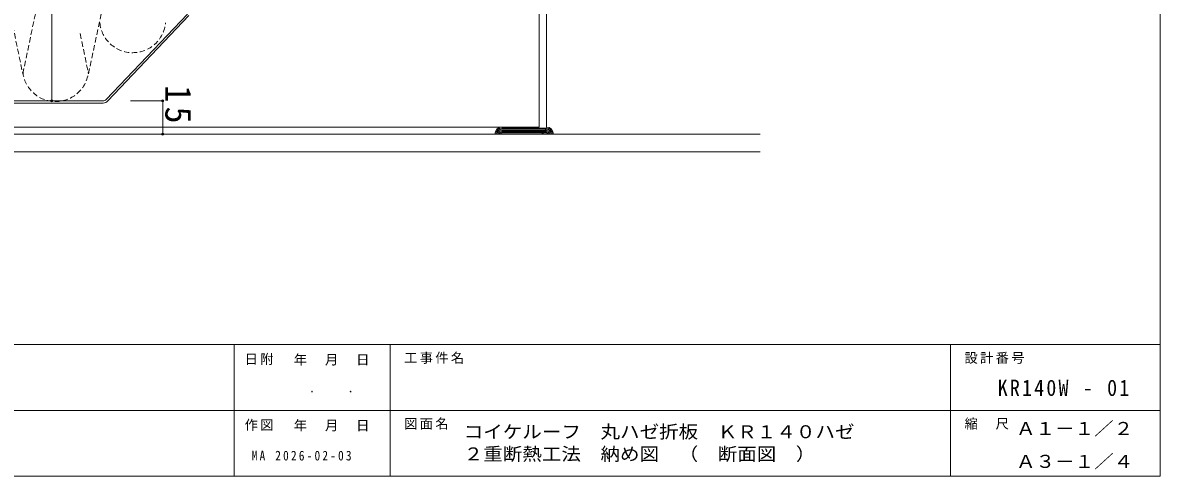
# Model space of a CAD drawing. Units: millimetres, scale not verified. Extents: x -1135 to 443, y -817 to 1523.
# Drawn here: x -70 to 443, y 403 to 607 of the extents above; entities that cross this region are included whole.
import ezdxf
from ezdxf.enums import TextEntityAlignment as Align

# ---------------------------------------------------------------- set-up
doc = ezdxf.new("R2010")
doc.units = ezdxf.units.MM
doc.header["$LTSCALE"] = 2
doc.header["$PDMODE"] = 32
doc.header["$PDSIZE"] = 1
doc.linetypes.add('DASHED1', pattern=[1.8, 1.2, -0.6])
doc.layers.add('0-2_02', color=3, linetype='Continuous', lineweight=18)
doc.styles.add('ＭＳ ゴシック', font='')
doc.styles.get('ＭＳ ゴシック').set_extended_font_data('MS Gothic')

msp = doc.modelspace()

# ---------------------------------------------------------------- linework, layer by layer
at = {"layer": '0-2_02', "color": 2}
for p, q in [((442.646, 402.641), (442.646, 1522.647)), ((442.646, 461.9), (-1134.243, 461.9)), ((25.544, 461.9), (25.544, 402.641)), ((95.762, 461.9), (95.762, 402.641)), ((348.122, 402.641), (348.122, 461.9)), ((-819.24, 432.271), (442.646, 432.271)), ((-1134.243, 402.641), (442.646, 402.641))]:
    msp.add_line(p, q, dxfattribs=at)
at = {"layer": '0-2_02'}
for p, q in [((166.195, 706.977), (166.195, 559.877)), ((162.995, 556.677), (-223.505, 556.677)), ((-487.605, 548.677), (262.395, 548.677))]:
    msp.add_line(p, q, dxfattribs=at)
at = {"layer": '0-2_02', "color": 7}
for p, q in [((-56.601, 671.677), (-56.601, 571.677)), ((-32.014, 572.3), (4.507, 610.744)), ((5.233, 610.055), (-31.289, 571.611)), ((-33.464, 571.677), (-81.363, 571.677)), ((-81.363, 570.677), (-33.464, 570.677)), ((-6.6, 571.677), (-21.051, 571.677)), ((-6.6, 571.677), (-6.6, 556.677)), ((166.195, 559.377), (146.195, 559.377)), ((146.195, 558.877), (166.195, 558.877)), ((166.195, 558.377), (146.195, 558.377)), ((166.195, 557.877), (146.195, 557.877)), ((146.195, 557.377), (166.195, 557.377)), ((166.195, 556.877), (146.195, 556.877))]:
    msp.add_line(p, q, dxfattribs=at)
at = {"layer": '0-2_02', "color": 4, "linetype": 'DASHED1', "lineweight": 9}
for p, q in [((-69.603, 583.835), (-54.754, 654.937)), ((-40.03, 583.835), (-25.054, 654.937)), ((-43.776, 601.923), (-40.03, 583.835))]:
    msp.add_line(p, q, dxfattribs=at)
at = {"layer": '0-2_02'}
for points in [[(162.995, 706.977), (162.995, 559.877), (-223.505, 559.877)], [(-387.006, 556.677), (-487.605, 556.677), (262.395, 556.677)]]:
    msp.add_lwpolyline(points, dxfattribs=at)
at = {"layer": '0-2_02', "color": 4, "linetype": 'DASHED1', "lineweight": 9}
msp.add_lwpolyline([(-114.153, 653.559), (-99.303, 583.269), (-84.453, 654.937), (-69.603, 583.835)], dxfattribs=at)
for centre in [(-20.114, 608.203), (-54.817, 586.196)]:
    msp.add_arc(centre, 14.85, 185.29527, 354.70474, dxfattribs=at)
at = {"layer": '0-2_02', "color": 7}
for centre, radius, start, end in [((-33.464, 573.678), 2, 270, 316.46878), ((-33.464, 573.678), 3, 270, 316.46878), ((146.195, 556.677), 3.2, 90, 179.99867), ((146.195, 556.677), 2.7, 90, 180), ((146.195, 556.677), 2.2, 90, 180), ((166.195, 556.677), 3.2, 0.00133, 90), ((166.195, 556.677), 2.7, 0, 90), ((166.195, 556.677), 2.2, 0, 90), ((146.195, 556.677), 1.7, 90, 180), ((146.195, 556.677), 1.2, 90, 180), ((146.195, 556.677), 0.7, 90, 180), ((146.195, 556.677), 0.2, 90, 180), ((166.195, 556.677), 1.7, 0, 90), ((166.195, 556.677), 1.2, 0, 90), ((166.195, 556.677), 0.7, 0, 90), ((166.195, 556.677), 0.2, 0, 90)]:
    msp.add_arc(centre, radius, start, end, dxfattribs=at)
at = {"layer": '0-2_02'}
msp.add_arc((162.995, 559.877), 3.2, 270, 0, dxfattribs=at)
for p in [(-56.601, 571.677), (-6.6, 571.677), (-6.6, 556.677)]:
    msp.add_point(p, dxfattribs=at)

# ---------------------------------------------------------------- texts
at = {"layer": '0-2_02', "style": 'ＭＳ ゴシック', "width": 1.1}
for s, p in [('コイケルーフ\u3000丸ハゼ折板\u3000ＫＲ１４０ハゼ', (128.945, 417.985)), ('Ａ１－１／２\u3000', (377.7, 419.456)), ('２重断熱工法\u3000納め図\u3000（\u3000断面図\u3000）', (128.945, 407.985)), ('Ａ３－１／４\u3000', (377.7, 404.641))]:
    msp.add_text(s, height=5.865, dxfattribs=at).set_placement(p, align=Align.BOTTOM_LEFT)
at = {"layer": '0-2_02', "color": 2, "insert": (-5.601, 578.677), "char_height": 11.73, "attachment_point": 7, "rotation": 270, "style": 'ＭＳ ゴシック'}
msp.add_mtext('\\T1.27;\\W0.95;15', dxfattribs=at)
at = {"layer": '0-2_02', "color": 7, "char_height": 4.399, "attachment_point": 7, "style": 'ＭＳ ゴシック'}
for s, insert in [('\\T1.17;日附', (30.291, 452.715)), ('\\T1.17;年\u3000月\u3000日', (52.427, 452.464)), ('\\T1.17;工事件名', (102.118, 453.246)), ('\\T1.17;設計番号', (354.461, 453.246)), ('\\T1.22;\\W0.95;.\u3000\u3000.\u3000', (59.199, 440.34)), ('\\T1.17;作図', (30.291, 423.086)), ('\\T1.17;年\u3000月\u3000日', (52.427, 422.834)), ('\\T1.17;図面名', (102.118, 423.616)), ('\\T1.17;縮\u3000尺', (354.461, 423.616)), ('\\T1.39;\\W0.85;MA\\~2026-02-03', (33.482, 409.674))]:
    msp.add_mtext(s, dxfattribs=dict(at, insert=insert))
at = {"layer": '0-2_02', "color": 2, "insert": (369.444, 438.695), "char_height": 7.331, "attachment_point": 7, "style": 'ＭＳ ゴシック'}
msp.add_mtext('\\T1.22;\\W0.9;KR140W\\~-\\~01', dxfattribs=at)

doc.saveas('drawing.dxf')
